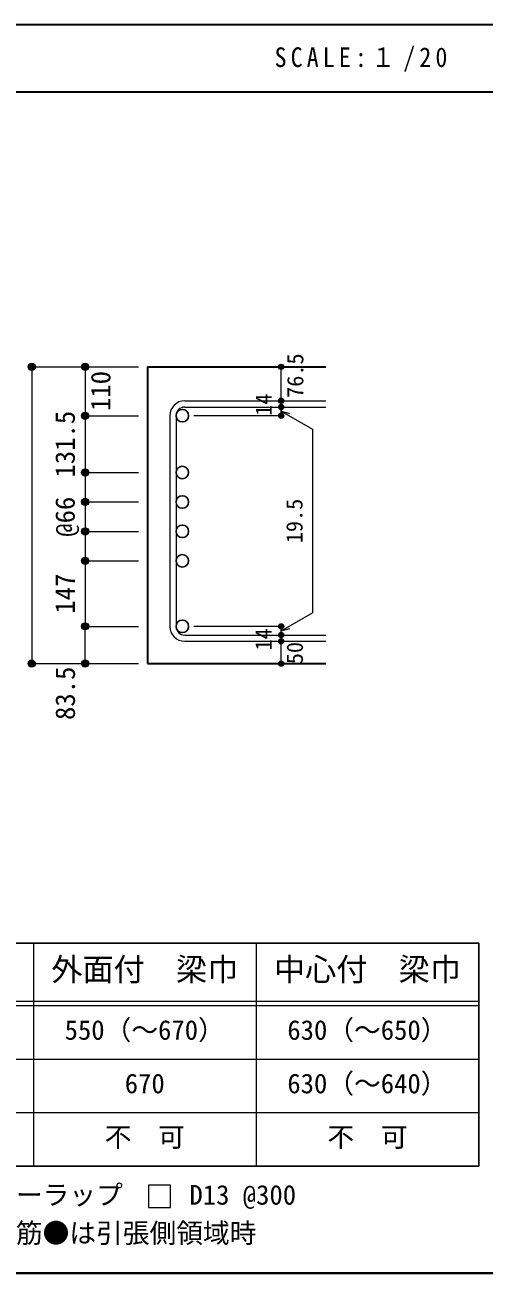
# Model space of a CAD drawing. Units: millimetres at full size, sheet at 1:20; some dimension numbers follow another scale. Extents: x -3982 to 3969, y -2797 to 2801.
# Drawn here: x 1388 to 2419, y -2797 to 2 of the extents above; entities that cross this region are included whole.
import ezdxf
from ezdxf.enums import TextEntityAlignment as Align

# ---------------------------------------------------------------- set-up
doc = ezdxf.new("R2010")
doc.units = ezdxf.units.MM
doc.header["$LTSCALE"] = 20
doc.header["$PDMODE"] = 32
doc.header["$PDSIZE"] = 12
for name, color, linetype, lineweight in [('6-1_躯体線', 2, 'Continuous', 35), ('6-5_梁主筋', 7, 'Continuous', 18), ('6-6_S.T.P.', 7, 'Continuous', 18), ('6-7_文字', 7, 'Continuous', 18), ('6-D_寸法', 4, 'Continuous', 9), ('6-E_枠', 7, 'Continuous', 18), ('F-0_枠', 6, 'Continuous', 40)]:
    doc.layers.add(name, color=color, linetype=linetype, lineweight=lineweight)
doc.styles.add('ＭＳ ゴシック', font='')
doc.styles.get('ＭＳ ゴシック').set_extended_font_data('MS Gothic')

msp = doc.modelspace()

# ---------------------------------------------------------------- linework, layer by layer
at = {"layer": '6-1_躯体線'}
for p, q in [((1662.96, -764.67), (2062.96, -764.67)), ((1662.96, -764.67), (1662.96, -1430.17)), ((1662.96, -1430.17), (2062.96, -1430.17))]:
    msp.add_line(p, q, dxfattribs=at)
at = {"layer": '6-5_梁主筋', "color": 3, "lineweight": 25}
for centre in [(1740.96, -874.31), (1740.96, -1001.67), (1740.96, -1067.67), (1740.96, -1133.67), (1740.96, -1199.67), (1740.96, -1346.67)]:
    msp.add_circle(centre, 14, dxfattribs=at)
at = {"layer": '6-6_S.T.P.'}
for p, q in [((1746.46, -840.81), (2062.96, -840.81)), ((1746.46, -854.81), (2062.96, -854.81)), ((1712.96, -874.31), (1712.96, -1346.67)), ((1726.96, -874.31), (1726.96, -1346.67)), ((1746.46, -1366.17), (2062.96, -1366.17)), ((1746.46, -1380.17), (2062.96, -1380.17))]:
    msp.add_line(p, q, dxfattribs=at)
for centre, radius, start, end in [((1746.46, -874.31), 33.5, 90, 180), ((1746.46, -874.31), 19.5, 90, 180), ((1746.46, -1346.67), 33.5, 180, 270), ((1746.46, -1346.67), 19.5, 180, 270)]:
    msp.add_arc(centre, radius, start, end, dxfattribs=at)
at = {"layer": '6-7_文字'}
msp.add_lwpolyline([(1664.8, -2649.97), (1714.8, -2649.97), (1714.8, -2599.97), (1664.8, -2599.97)], close=True, dxfattribs=at)
at = {"layer": '6-D_寸法'}
for p, q in [((1402.96, -764.67), (1402.96, -1430.17)), ((1522.96, -764.67), (1522.96, -874.31)), ((1962.96, -840.23), (1962.96, -764.67)), ((1962.96, -854.81), (1962.96, -840.81)), ((1962.96, -863.98), (2033.02, -904.43)), ((1962.96, -863.98), (1982.28, -869.16)), ((1522.96, -874.31), (1642.96, -874.31)), ((1522.96, -874.31), (1522.96, -1001.67)), ((1962.96, -874.31), (1766.87, -874.31)), ((2033.02, -904.43), (2033.02, -1315.97)), ((1522.96, -1001.67), (1642.96, -1001.67)), ((1522.96, -1001.67), (1522.96, -1067.67)), ((1522.96, -1067.67), (1642.96, -1067.67)), ((1522.96, -1067.67), (1522.96, -1133.67)), ((1522.96, -1133.67), (1642.96, -1133.67)), ((1522.96, -1133.67), (1522.96, -1199.67)), ((1522.96, -1199.67), (1642.96, -1199.67)), ((1522.96, -1199.67), (1522.96, -1346.67)), ((1962.96, -1356.42), (2033.02, -1315.97)), ((1522.96, -1346.67), (1642.96, -1346.67)), ((1522.96, -1430.17), (1522.96, -1346.67)), ((1962.96, -1346.67), (1766.87, -1346.67)), ((1962.96, -1366.17), (1962.96, -1346.67)), ((1962.96, -1356.42), (1982.28, -1351.25)), ((1962.96, -1380.17), (1962.96, -1366.17)), ((1962.96, -1430.17), (1962.96, -1380.17)), ((1402.96, -1430.17), (1512.82, -1430.17)), ((1402.96, -1430.17), (1522.96, -1430.17)), ((1522.96, -1430.17), (1642.96, -1430.17))]:
    msp.add_line(p, q, dxfattribs=at)
for points in [[(1402.96, -764.67), (1522.96, -764.67), (1642.96, -764.67)], [(1962.96, -854.23), (1962.96, -874.31), (1962.96, -854.23)]]:
    msp.add_lwpolyline(points, dxfattribs=at)
for centre, radius in [((1402.96, -764.67), 8), ((1402.96, -764.67), 7.2), ((1402.96, -764.67), 6.4), ((1402.96, -764.67), 5.6), ((1402.96, -764.67), 4.8), ((1402.96, -764.67), 4), ((1402.96, -764.67), 3.2), ((1402.96, -764.67), 2.4), ((1402.96, -764.67), 1.6), ((1402.96, -764.67), 0.8), ((1522.96, -764.67), 8), ((1522.96, -764.67), 7.2), ((1522.96, -764.67), 6.4), ((1522.96, -764.67), 5.6), ((1522.96, -764.67), 4.8), ((1522.96, -764.67), 4), ((1522.96, -764.67), 3.2), ((1522.96, -764.67), 2.4), ((1522.96, -764.67), 1.6), ((1522.96, -764.67), 0.8), ((1962.96, -764.67), 4), ((1962.96, -764.67), 3.6), ((1962.96, -764.67), 3.2), ((1962.96, -764.67), 2.8), ((1962.96, -764.67), 2.4), ((1962.96, -764.67), 2), ((1962.96, -764.67), 1.6), ((1962.96, -764.67), 1.2), ((1962.96, -764.67), 0.8), ((1962.96, -764.67), 0.4), ((1962.96, -840.81), 4), ((1962.96, -840.81), 3.6), ((1962.96, -840.81), 3.2), ((1962.96, -840.81), 2.8), ((1962.96, -840.81), 2.4), ((1962.96, -840.81), 2), ((1962.96, -840.81), 1.6), ((1962.96, -840.81), 1.2), ((1522.96, -874.31), 8), ((1522.96, -874.31), 7.2), ((1962.96, -854.81), 4), ((1962.96, -854.81), 3.6), ((1962.96, -854.81), 3.2), ((1962.96, -854.81), 2.8), ((1962.96, -854.81), 2.4), ((1962.96, -854.81), 2), ((1962.96, -854.81), 1.6), ((1962.96, -854.81), 1.2), ((1962.96, -840.81), 0.8), ((1962.96, -854.81), 0.8), ((1962.96, -840.81), 0.4), ((1962.96, -854.81), 0.4), ((1522.96, -874.31), 6.4), ((1522.96, -874.31), 5.6), ((1522.96, -874.31), 4.8), ((1522.96, -874.31), 4), ((1522.96, -874.31), 3.2), ((1522.96, -874.31), 2.4), ((1522.96, -874.31), 1.6), ((1522.96, -874.31), 0.8), ((1962.96, -874.31), 4), ((1962.96, -874.31), 3.6), ((1962.96, -874.31), 3.2), ((1962.96, -874.31), 2.8), ((1962.96, -874.31), 2.4), ((1962.96, -874.31), 2), ((1962.96, -874.31), 1.6), ((1962.96, -874.31), 1.2), ((1962.96, -874.31), 0.8), ((1962.96, -874.31), 0.4), ((1522.96, -1001.67), 8), ((1522.96, -1001.67), 7.2), ((1522.96, -1001.67), 6.4), ((1522.96, -1001.67), 5.6), ((1522.96, -1001.67), 4.8), ((1522.96, -1001.67), 4), ((1522.96, -1001.67), 3.2), ((1522.96, -1001.67), 2.4), ((1522.96, -1001.67), 1.6), ((1522.96, -1001.67), 0.8), ((1522.96, -1067.67), 8), ((1522.96, -1067.67), 7.2), ((1522.96, -1067.67), 6.4), ((1522.96, -1067.67), 5.6), ((1522.96, -1067.67), 4.8), ((1522.96, -1067.67), 4), ((1522.96, -1067.67), 3.2), ((1522.96, -1067.67), 2.4), ((1522.96, -1067.67), 1.6), ((1522.96, -1067.67), 0.8), ((1522.96, -1133.67), 8), ((1522.96, -1133.67), 7.2), ((1522.96, -1133.67), 6.4), ((1522.96, -1133.67), 5.6), ((1522.96, -1133.67), 4.8), ((1522.96, -1133.67), 4), ((1522.96, -1133.67), 3.2), ((1522.96, -1133.67), 2.4), ((1522.96, -1133.67), 1.6), ((1522.96, -1133.67), 0.8), ((1522.96, -1199.67), 8), ((1522.96, -1199.67), 7.2), ((1522.96, -1199.67), 6.4), ((1522.96, -1199.67), 5.6), ((1522.96, -1199.67), 4.8), ((1522.96, -1199.67), 4), ((1522.96, -1199.67), 3.2), ((1522.96, -1199.67), 2.4), ((1522.96, -1199.67), 1.6), ((1522.96, -1199.67), 0.8), ((1522.96, -1346.67), 8), ((1522.96, -1346.67), 7.2), ((1522.96, -1346.67), 6.4), ((1522.96, -1346.67), 5.6), ((1522.96, -1346.67), 4.8), ((1522.96, -1346.67), 4), ((1962.96, -1346.67), 4), ((1962.96, -1346.67), 3.6), ((1522.96, -1346.67), 3.2), ((1522.96, -1346.67), 2.4), ((1522.96, -1346.67), 1.6), ((1522.96, -1346.67), 0.8), ((1962.96, -1366.17), 4), ((1962.96, -1366.17), 3.6), ((1962.96, -1346.67), 3.2), ((1962.96, -1366.17), 3.2), ((1962.96, -1346.67), 2.8), ((1962.96, -1366.17), 2.8), ((1962.96, -1346.67), 2.4), ((1962.96, -1366.17), 2.4), ((1962.96, -1346.67), 2), ((1962.96, -1366.17), 2), ((1962.96, -1346.67), 1.6), ((1962.96, -1366.17), 1.6), ((1962.96, -1346.67), 1.2), ((1962.96, -1366.17), 1.2), ((1962.96, -1346.67), 0.8), ((1962.96, -1366.17), 0.8), ((1962.96, -1346.67), 0.4), ((1962.96, -1366.17), 0.4), ((1962.96, -1380.17), 4), ((1962.96, -1380.17), 3.6), ((1962.96, -1380.17), 3.2), ((1962.96, -1380.17), 2.8), ((1962.96, -1380.17), 2.4), ((1962.96, -1380.17), 2), ((1962.96, -1380.17), 1.6), ((1962.96, -1380.17), 1.2), ((1962.96, -1380.17), 0.8), ((1962.96, -1380.17), 0.4), ((1402.96, -1430.17), 8), ((1402.96, -1430.17), 7.2), ((1402.96, -1430.17), 6.4), ((1402.96, -1430.17), 5.6), ((1402.96, -1430.17), 4.8), ((1402.96, -1430.17), 4), ((1402.96, -1430.17), 3.2), ((1522.96, -1430.17), 8), ((1522.96, -1430.17), 7.2), ((1522.96, -1430.17), 6.4), ((1522.96, -1430.17), 5.6), ((1522.96, -1430.17), 4.8), ((1522.96, -1430.17), 4), ((1522.96, -1430.17), 3.2), ((1962.96, -1430.17), 4), ((1962.96, -1430.17), 3.6), ((1962.96, -1430.17), 3.2), ((1962.96, -1430.17), 2.8), ((1402.96, -1430.17), 2.4), ((1402.96, -1430.17), 1.6), ((1402.96, -1430.17), 0.8), ((1522.96, -1430.17), 2.4), ((1522.96, -1430.17), 1.6), ((1522.96, -1430.17), 0.8), ((1962.96, -1430.17), 2.4), ((1962.96, -1430.17), 2), ((1962.96, -1430.17), 1.6), ((1962.96, -1430.17), 1.2), ((1962.96, -1430.17), 0.8), ((1962.96, -1430.17), 0.4)]:
    msp.add_circle(centre, radius, dxfattribs=at)
at = {"layer": '6-D_寸法', "color": 7}
for p in [(1402.96, -764.67), (1522.96, -764.67), (1962.96, -764.67), (1962.96, -840.81), (1962.96, -854.81), (1522.96, -874.31), (1962.96, -874.31), (1522.96, -1001.67), (1522.96, -1067.67), (1522.96, -1133.67), (1522.96, -1199.67), (1522.96, -1346.67), (1522.96, -1346.67), (1962.96, -1346.67), (1962.96, -1366.17), (1962.96, -1380.17), (1402.96, -1430.17), (1522.96, -1430.17), (1962.96, -1430.17)]:
    msp.add_point(p, dxfattribs=at)
at = {"layer": '6-E_枠', "color": 3, "lineweight": 25}
for p, q in [((965.14, -2056.95), (2406.83, -2056.95)), ((2406.83, -2056.95), (2406.83, -2556.95)), ((965.14, -2556.95), (2406.83, -2556.95))]:
    msp.add_line(p, q, dxfattribs=at)
at = {"layer": '6-E_枠'}
for p, q in [((1406.83, -2056.95), (1406.83, -2556.95)), ((1906.83, -2056.95), (1906.83, -2556.95)), ((965.14, -2186.95), (2406.83, -2186.95)), ((965.14, -2196.95), (2406.83, -2196.95)), ((965.14, -2316.95), (2406.83, -2316.95)), ((965.14, -2436.95), (2406.83, -2436.95))]:
    msp.add_line(p, q, dxfattribs=at)
at = {"layer": 'F-0_枠', "color": 2, "lineweight": 35}
for p, q in [((2482.4, 1.97), (-3981.92, 1.97)), ((-3981.92, -148.03), (2482.4, -148.03))]:
    msp.add_line(p, q, dxfattribs=at)
at = {"layer": 'F-0_枠'}
msp.add_line((3969.4, -2796.83), (-3981.92, -2796.83), dxfattribs=at)

# ---------------------------------------------------------------- texts
at = {"layer": '6-7_文字', "color": 2, "style": 'ＭＳ ゴシック'}
for s, p in [('外面付\u3000梁巾', (1446.83, -2156.95)), ('中心付\u3000梁巾', (1946.83, -2156.95))]:
    msp.add_text(s, height=51.32, dxfattribs=at).set_placement(p, align=Align.BOTTOM_LEFT)
at = {"layer": '6-7_文字', "style": 'ＭＳ ゴシック'}
for s, p in [('550（～670）', (1476.83, -2286.95)), ('630（～650）', (1976.83, -2286.95)), ('670', (1611.83, -2406.95)), ('630（～640）', (1976.83, -2406.95)), ('不\u3000可', (1566.83, -2526.95)), ('不\u3000可', (2066.83, -2526.95)), ('※ 基礎梁スターラップ     D13 @300', (977.51, -2656.67)), ('※ 柱型立上り筋●は引張側領域時', (977.51, -2742.34))]:
    msp.add_text(s, height=43.99, dxfattribs=at).set_placement(p, align=Align.BOTTOM_LEFT)
at = {"layer": '6-7_文字', "color": 2, "insert": (1948.17, -103.03), "char_height": 43.99, "attachment_point": 7, "style": 'ＭＳ ゴシック'}
msp.add_mtext('\\T1.34;\\W0.9;SCALE:１/20', dxfattribs=at)
at = {"layer": '6-D_寸法', "style": 'ＭＳ ゴシック'}
for s, height, p in [('76.5', 36.66, (2023.8, -834.3)), ('110', 43.99, (1592.96, -863.74)), ('14', 36.66, (1952.96, -874.7)), ('131.5', 43.99, (1512.96, -1012.99)), ('@66', 43.99, (1512.96, -1145.67)), ('19.5', 36.66, (2021.94, -1160.2)), ('147', 43.99, (1512.96, -1318.17)), ('14', 36.66, (1952.56, -1400.86)), ('50', 36.66, (2022.84, -1431.49)), ('83.5', 43.99, (1513.27, -1556.66))]:
    msp.add_text(s, height=height, rotation=90, dxfattribs=at).set_placement(p, align=Align.BOTTOM_LEFT)

doc.saveas('drawing.dxf')
